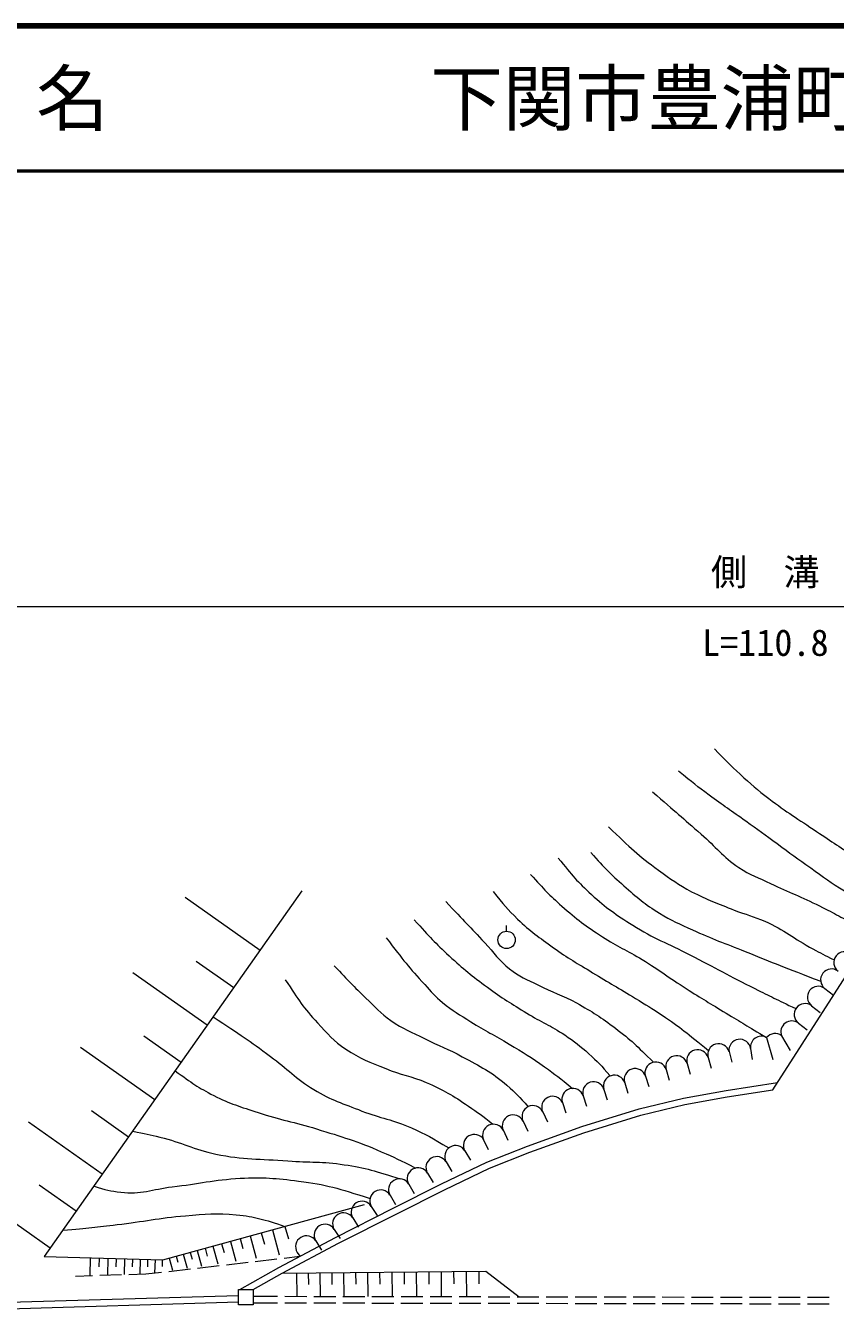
# Model space of a CAD drawing. Units: millimetres, scale not verified. Extents: x 40000 to 680000, y 20000 to 380000.
# Drawn here: x 377158 to 432932, y 291552 to 380000 of the extents above; entities that cross this region are included whole.
import ezdxf
from ezdxf.enums import TextEntityAlignment as Align

# ---------------------------------------------------------------- set-up
doc = ezdxf.new("R2010")
doc.units = ezdxf.units.MM
doc.header["$LTSCALE"] = 1000
for name, color, linetype, lineweight in [('M-STR-HTXT', 7, 'Continuous', 13), ('M-TTL', 2, 'Continuous', 140), ('M-TTL-LINE', 7, 'Continuous', 50), ('M-WORK', 1, 'Continuous', 13)]:
    doc.layers.add(name, color=color, linetype=linetype, lineweight=lineweight)
doc.layers.add('M-TTL-TXT', color=7, linetype='Continuous')
doc.styles.add('ＭＳ ゴシック', font='')
doc.styles.get('ＭＳ ゴシック').set_extended_font_data('MS Gothic')

msp = doc.modelspace()

# ---------------------------------------------------------------- linework, layer by layer
at = {"layer": 'M-STR-HTXT'}
msp.add_line((372350, 340000), (483729, 340000), dxfattribs=at)
at = {"layer": 'M-TTL'}
msp.add_line((680000, 380000), (40000, 380000), dxfattribs=at)
at = {"layer": 'M-TTL-LINE'}
msp.add_line((40000, 370000), (680000, 370000), dxfattribs=at)
at = {"layer": 'M-WORK'}
for p, q in [((396192, 320423), (378439, 295248)), ((428637, 306723), (437609, 320760)), ((393310, 316336), (388148, 319977)), ((410285, 317656), (410285, 318056)), ((391490, 313755), (388909, 315575)), ((389670, 311174), (384530, 314798)), ((432211, 313708), (432807, 313252)), ((431299, 312517), (431895, 312061)), ((429235, 310453), (429829, 309448)), ((430388, 311326), (430983, 310870)), ((386045, 306035), (380929, 309643)), ((387858, 308604), (385288, 310416)), ((427094, 309569), (427198, 308826)), ((428197, 310331), (428629, 308829)), ((424166, 308949), (424371, 308228)), ((425608, 309360), (425814, 308638)), ((421280, 308128), (421485, 307406)), ((422723, 308538), (422928, 307817)), ((418421, 307219), (418648, 306504)), ((419851, 307673), (420078, 306959)), ((425404, 306688), (428959, 307227)), ((415562, 306310), (415789, 305596)), ((416992, 306765), (417219, 306050)), ((419421, 305414), (422473, 306168)), ((422473, 306168), (425404, 306688)), ((422567, 305727), (425477, 306244)), ((425477, 306244), (428637, 306723)), ((384242, 303476), (381683, 305280)), ((412776, 305216), (413096, 304538)), ((414133, 305856), (414360, 305141)), ((415473, 304201), (419421, 305414)), ((419541, 304980), (422567, 305727)), ((382438, 300918), (377344, 304510)), ((411420, 304576), (411740, 303897)), ((415615, 303774), (419541, 304980)), ((410063, 303935), (410383, 303257)), ((411722, 302855), (415473, 304201)), ((411881, 302433), (415615, 303774)), ((407416, 302530), (407799, 301885)), ((408707, 303295), (409027, 302617)), ((408924, 301754), (411722, 302855)), ((405803, 300252), (408924, 301754)), ((406126, 301766), (406508, 301120)), ((409104, 301342), (411881, 302433)), ((404835, 301001), (405218, 300356)), ((406001, 299848), (409104, 301342)), ((380642, 298372), (378095, 300168)), ((402467, 298584), (405803, 300252)), ((402669, 298182), (406001, 299848)), ((403545, 300236), (403927, 299591)), ((378846, 295825), (373775, 299401)), ((402255, 299471), (402637, 298826)), ((386597, 295018), (400500, 298839)), ((398498, 296571), (402467, 298584)), ((398705, 296171), (402669, 298182)), ((400964, 298707), (401360, 298069)), ((395021, 297333), (395259, 296468)), ((399690, 297915), (400085, 297278)), ((391940, 296487), (392127, 295806)), ((392621, 296674), (393043, 295139)), ((393389, 296885), (393599, 296117)), ((394156, 297096), (394631, 295366)), ((394601, 294510), (398498, 296571)), ((397141, 296333), (397537, 295696)), ((398415, 297124), (398811, 296487)), ((388497, 295541), (388628, 295066)), ((388979, 295673), (389274, 294601)), ((389515, 295820), (389663, 295284)), ((390051, 295968), (390383, 294759)), ((390655, 296134), (390821, 295530)), ((391259, 296300), (391634, 294938)), ((394818, 294116), (398705, 296171)), ((395867, 295542), (396036, 295269)), ((378439, 295248), (386597, 295018)), ((381604, 295159), (381570, 293943)), ((382212, 295142), (382195, 294534)), ((382820, 295125), (382788, 293978)), ((383394, 295109), (383378, 294535)), ((383967, 295093), (383937, 294011)), ((384508, 295077), (384493, 294537)), ((385049, 295062), (385020, 294043)), ((385558, 295048), (385544, 294538)), ((386068, 295033), (386043, 294140)), ((386568, 295019), (386555, 294573)), ((387051, 295143), (387278, 294316)), ((387533, 295276), (387647, 294862)), ((388015, 295408), (388276, 294459)), ((389003, 294463), (390493, 294634)), ((390990, 294690), (392480, 294861)), ((392977, 294918), (394467, 295089)), ((394964, 295146), (396036, 295269)), ((380591, 293914), (381769, 293948)), ((382269, 293963), (383769, 294006)), ((384268, 294021), (385446, 294055)), ((385446, 294055), (386519, 294178)), ((387016, 294235), (388506, 294406)), ((391918, 292981), (394601, 294510)), ((392827, 292981), (394818, 294116)), ((394818, 294116), (408864, 294256)), ((395818, 294126), (395834, 292515)), ((396623, 294134), (396631, 293328)), ((397429, 294142), (397445, 292512)), ((398244, 294150), (398252, 293335)), ((399059, 294158), (399075, 292509)), ((399883, 294166), (399892, 293342)), ((400708, 294175), (400725, 292506)), ((401542, 294183), (401551, 293349)), ((402377, 294191), (402393, 292503)), ((403221, 294200), (403229, 293355)), ((404065, 294208), (404082, 292500)), ((404919, 294217), (404927, 293363)), ((405773, 294225), (405790, 292497)), ((406637, 294234), (406646, 293370)), ((407501, 294242), (407519, 292494)), ((408375, 294251), (408384, 293377)), ((408864, 294256), (411162, 292487)), ((391818, 291934), (391818, 292981)), ((391818, 292981), (392827, 292981)), ((392827, 292981), (392827, 291934)), ((372336, 292002), (391805, 292581)), ((372350, 291552), (391818, 292131)), ((392827, 291934), (391818, 291934)), ((392827, 292070), (394512, 292067)), ((392828, 292520), (394514, 292517)), ((395012, 292066), (396512, 292063)), ((395014, 292516), (396514, 292513)), ((397012, 292062), (398512, 292060)), ((397014, 292512), (398514, 292510)), ((399012, 292059), (400512, 292056)), ((399014, 292509), (400514, 292506)), ((401012, 292055), (402512, 292053)), ((401014, 292505), (402514, 292503)), ((403012, 292052), (404512, 292049)), ((403014, 292502), (404514, 292499)), ((405012, 292048), (406512, 292046)), ((405014, 292498), (406514, 292496)), ((407012, 292045), (408512, 292042)), ((407014, 292495), (408514, 292492)), ((409012, 292041), (410512, 292039)), ((409014, 292491), (410514, 292489)), ((411012, 292038), (412512, 292035)), ((411014, 292488), (412514, 292485)), ((413012, 292034), (414512, 292031)), ((413014, 292484), (414514, 292481)), ((415012, 292031), (416512, 292028)), ((415014, 292481), (416514, 292478)), ((417012, 292027), (418512, 292024)), ((417014, 292477), (418514, 292474)), ((419012, 292023), (420512, 292021)), ((419014, 292473), (420514, 292471)), ((421012, 292020), (422512, 292017)), ((421014, 292470), (422514, 292467)), ((423012, 292016), (424512, 292014)), ((423014, 292466), (424514, 292464)), ((425012, 292013), (426512, 292010)), ((425014, 292463), (426514, 292460)), ((427012, 292009), (428512, 292007)), ((427014, 292459), (428514, 292457)), ((429012, 292006), (430512, 292003)), ((429014, 292456), (430514, 292453)), ((431012, 292002), (432512, 292000)), ((431014, 292452), (432514, 292450))]:
    msp.add_line(p, q, dxfattribs=at)
msp.add_circle((410285, 317056), 600, dxfattribs=at)
for centre, start, end in [((433579, 315494), 52.56327, 232.56327), ((432667, 314303), 52.56327, 232.56327), ((431755, 313112), 52.56327, 232.56327), ((430844, 311921), 52.56327, 232.56327), ((429932, 310730), 52.56327, 201.71726), ((428779, 309857), 52.56327, 140.86883), ((424887, 309154), 15.88536, 195.88536), ((426351, 309464), 8.00931, 188.00931), ((427836, 309673), 61.23828, 188.00931), ((422002, 308333), 15.88536, 195.88536), ((423444, 308744), 15.88536, 195.88536), ((419136, 307446), 17.63215, 197.63215), ((420565, 307901), 17.63215, 197.63215), ((416277, 306538), 17.63215, 197.63215), ((417706, 306992), 17.63215, 197.63215), ((413454, 305536), 25.26598, 205.26598), ((414847, 306083), 17.63215, 197.63215), ((412098, 304896), 25.26598, 205.26598), ((409385, 303615), 25.26598, 205.26598), ((410741, 304255), 25.26598, 205.26598), ((408061, 302913), 30.65357, 210.65357), ((406771, 302148), 30.65357, 210.65357), ((405481, 301383), 30.65357, 210.65357), ((404190, 300618), 30.65357, 210.65357), ((401609, 299089), 30.65357, 210.65357), ((402900, 299854), 30.65357, 210.65357), ((400327, 298311), 31.83275, 211.83275), ((399053, 297520), 31.83275, 211.83275), ((397778, 296729), 31.83275, 211.83275), ((396504, 295937), 31.83275, 211.83275)]:
    msp.add_arc(centre, 750, start, end, dxfattribs=at)
for points, knots in [([(424605, 330211), (425423, 329357), (425655, 329117), (426371, 328460), (427119, 327775), (427550, 327401), (428357, 326787), (429598, 325844), (430344, 325384), (431641, 324520), (432713, 323805), (433305, 323388), (434408, 322722), (435632, 321983), (436067, 321761), (437614, 320955)], [0, 0, 0, 0, 1, 1, 1, 2, 2, 2, 3, 3, 3, 4, 4, 4, 5, 5, 5, 5]), ([(435600, 319297), (434621, 319792), (434341, 319942), (433564, 320407), (432621, 320973), (432135, 321356), (431234, 321987), (430321, 322627), (429824, 323006), (428920, 323660), (428077, 324270), (427607, 324616), (426762, 325223), (425781, 325929), (425213, 326299), (424245, 327022), (423404, 327649), (423133, 327860), (422118, 328663)], [0, 0, 0, 0, 1, 1, 1, 2, 2, 2, 3, 3, 3, 4, 4, 4, 5, 5, 5, 6, 6, 6, 6]), ([(420336, 327248), (421970, 325839), (422386, 325483), (423690, 324340), (424710, 323446), (425166, 322796), (426293, 322041), (427086, 321510), (427613, 321351), (428474, 320939), (429784, 320313), (430555, 320042), (431852, 319391), (432961, 318834), (433328, 318634), (434653, 317889)], [0, 0, 0, 0, 1, 1, 1, 2, 2, 2, 3, 3, 3, 4, 4, 4, 5, 5, 5, 5]), ([(417310, 324833), (418860, 323371), (419309, 322887), (420758, 321854), (421621, 321239), (422089, 320857), (423033, 320376), (424145, 319810), (424804, 319566), (425965, 319110), (426782, 318789), (427271, 318686), (428076, 318336), (429442, 317741), (430067, 317135), (431383, 316436), (431953, 316133), (432140, 316031), (432851, 315676)], [0, 0, 0, 0, 1, 1, 1, 2, 2, 2, 3, 3, 3, 4, 4, 4, 5, 5, 5, 6, 6, 6, 6]), ([(416083, 323062), (417107, 321949), (417417, 321609), (418366, 320779), (419277, 319982), (419789, 319521), (420821, 318887), (421665, 318368), (422186, 318158), (423088, 317745), (424480, 317108), (425296, 316833), (426715, 316260), (428743, 315441), (429391, 315193), (431923, 314208)], [0, 0, 0, 0, 1, 1, 1, 2, 2, 2, 3, 3, 3, 4, 4, 4, 5, 5, 5, 5]), ([(413839, 322686), (414825, 321470), (415154, 321071), (416137, 320177), (417160, 319248), (417807, 318803), (418975, 318066), (420441, 317141), (421377, 316823), (422916, 316025), (424666, 315119), (425633, 314585), (427396, 313703), (428491, 313156), (428842, 312981), (430209, 312321)], [0, 0, 0, 0, 1, 1, 1, 2, 2, 2, 3, 3, 3, 4, 4, 4, 5, 5, 5, 5]), ([(411939, 321561), (412898, 320498), (413202, 320176), (414097, 319379), (415118, 318471), (415743, 318016), (416888, 317269), (417922, 316593), (418579, 316342), (419632, 315697), (420839, 314958), (421464, 314463), (422658, 313703), (423720, 313028), (424327, 312669), (425402, 312015), (426491, 311352), (426836, 311145), (428197, 310331)], [0, 0, 0, 0, 1, 1, 1, 2, 2, 2, 3, 3, 3, 4, 4, 4, 5, 5, 5, 6, 6, 6, 6]), ([(409359, 320396), (410090, 319472), (410337, 319184), (411048, 318488), (411930, 317625), (412518, 317241), (413518, 316518), (414529, 315787), (415146, 315452), (416208, 314798), (417353, 314093), (418016, 313733), (419163, 313031), (419884, 312590), (420289, 312343), (420993, 311874), (422298, 311003), (422707, 310641), (424197, 309449)], [0, 0, 0, 0, 1, 1, 1, 2, 2, 2, 3, 3, 3, 4, 4, 4, 5, 5, 5, 6, 6, 6, 6]), ([(406103, 319702), (407404, 318318), (407730, 317970), (408777, 316864), (409445, 316158), (409727, 315661), (410489, 315058), (411174, 314515), (411658, 314355), (412436, 313956), (413460, 313429), (414106, 313278), (415109, 312712), (416194, 312101), (416790, 311727), (417783, 310977), (418878, 310150), (419238, 309781), (420399, 308632)], [0, 0, 0, 0, 1, 1, 1, 2, 2, 2, 3, 3, 3, 4, 4, 4, 5, 5, 5, 6, 6, 6, 6]), ([(403922, 318435), (405017, 317225), (405340, 316865), (406337, 315949), (407316, 315051), (407896, 314580), (408964, 313791), (409987, 313037), (410605, 312678), (411685, 312009), (412683, 311390), (413315, 311163), (414289, 310508), (414971, 310048), (415342, 309767), (415954, 309218), (416571, 308664), (416773, 308432), (417425, 307687)], [0, 0, 0, 0, 1, 1, 1, 2, 2, 2, 3, 3, 3, 4, 4, 4, 5, 5, 5, 6, 6, 6, 6]), ([(401998, 317192), (403211, 315633), (403531, 315161), (404649, 313979), (405115, 313487), (405342, 313171), (405868, 312744), (406585, 312162), (407043, 311908), (407823, 311415), (408831, 310777), (409447, 310503), (410465, 309882), (411432, 309293), (411984, 308977), (412905, 308319), (413677, 307767), (413936, 307563), (414828, 306833)], [0, 0, 0, 0, 1, 1, 1, 2, 2, 2, 3, 3, 3, 4, 4, 4, 5, 5, 5, 6, 6, 6, 6]), ([(398418, 315277), (399440, 314191), (399715, 313886), (400599, 313049), (401253, 312429), (401570, 312014), (402311, 311501), (403157, 310915), (403716, 310725), (404633, 310258), (405637, 309746), (406248, 309555), (407237, 309015), (408487, 308331), (409239, 307986), (410309, 307044), (410918, 306508), (411153, 306288), (411772, 305571)], [0, 0, 0, 0, 1, 1, 1, 2, 2, 2, 3, 3, 3, 4, 4, 4, 5, 5, 5, 6, 6, 6, 6]), ([(395040, 314315), (395988, 312884), (396272, 312394), (397268, 311337), (397980, 310582), (398350, 310103), (399215, 309531), (400210, 308873), (400855, 308644), (401959, 308194), (403027, 307758), (403692, 307689), (404750, 307232), (405944, 306717), (406581, 306341), (407659, 305614), (408338, 305155), (408581, 304982), (409347, 304364)], [0, 0, 0, 0, 1, 1, 1, 2, 2, 2, 3, 3, 3, 4, 4, 4, 5, 5, 5, 6, 6, 6, 6]), ([(390082, 311759), (391993, 310482), (392513, 310145), (394020, 309038), (395205, 308168), (395753, 307514), (397010, 306751), (398220, 306017), (399002, 305795), (400318, 305274), (401626, 304754), (402448, 304694), (403730, 304113), (404767, 303642), (405143, 303432), (406296, 302728)], [0, 0, 0, 0, 1, 1, 1, 2, 2, 2, 3, 3, 3, 4, 4, 4, 5, 5, 5, 5]), ([(387462, 308044), (388625, 307186), (389018, 306901), (390115, 306341), (391251, 305760), (391954, 305572), (393164, 305168), (394716, 304650), (395637, 304530), (397198, 304042), (398960, 303492), (399963, 303210), (401654, 302471), (402590, 302061), (402920, 301915), (404017, 301348)], [0, 0, 0, 0, 1, 1, 1, 2, 2, 2, 3, 3, 3, 4, 4, 4, 5, 5, 5, 5]), ([(384532, 303888), (385429, 303717), (385679, 303655), (386409, 303479), (387936, 303112), (388718, 302627), (390256, 302307), (392165, 301908), (393283, 301992), (395228, 301837), (396738, 301718), (397601, 301813), (399098, 301579), (400638, 301339), (401211, 301155), (402966, 300601)], [0, 0, 0, 0, 1, 1, 1, 2, 2, 2, 3, 3, 3, 4, 4, 4, 5, 5, 5, 5]), ([(381867, 300109), (382658, 299834), (382978, 299777), (383712, 299680), (385091, 299497), (385871, 299897), (387253, 300055), (389088, 300265), (390100, 300545), (391944, 300641), (393510, 300723), (394399, 300649), (395955, 300454), (397919, 300208), (398652, 299945), (400879, 299258)], [0, 0, 0, 0, 1, 1, 1, 2, 2, 2, 3, 3, 3, 4, 4, 4, 5, 5, 5, 5]), ([(379718, 297062), (381527, 297236), (381996, 297285), (383454, 297452), (385299, 297663), (386317, 297916), (388168, 298061), (389529, 298168), (390306, 298279), (391663, 298132), (393003, 297986), (393537, 297815), (395021, 297333)], [0, 0, 0, 0, 1, 1, 1, 2, 2, 2, 3, 3, 3, 4, 4, 4, 4])]:
    msp.add_open_spline(points, degree=3, knots=knots, dxfattribs=at)

# ---------------------------------------------------------------- texts
at = {"layer": 'M-STR-HTXT', "style": 'ＭＳ ゴシック'}
msp.add_text('側\u3000溝', height=1833, dxfattribs=at).set_placement((428107, 342379), align=Align.MIDDLE_CENTER)
msp.add_text('L=110.8', height=1833, dxfattribs=at).set_placement((428107, 336059), align=Align.BOTTOM_CENTER)
at = {"layer": 'M-TTL-TXT', "style": 'ＭＳ ゴシック'}
for s, p in [('地 名', (370380, 375000)), ('下関市豊浦町大字黒井', (405024, 375000))]:
    msp.add_text(s, height=3666, dxfattribs=at).set_placement(p, align=Align.MIDDLE_LEFT)

doc.saveas('drawing.dxf')
